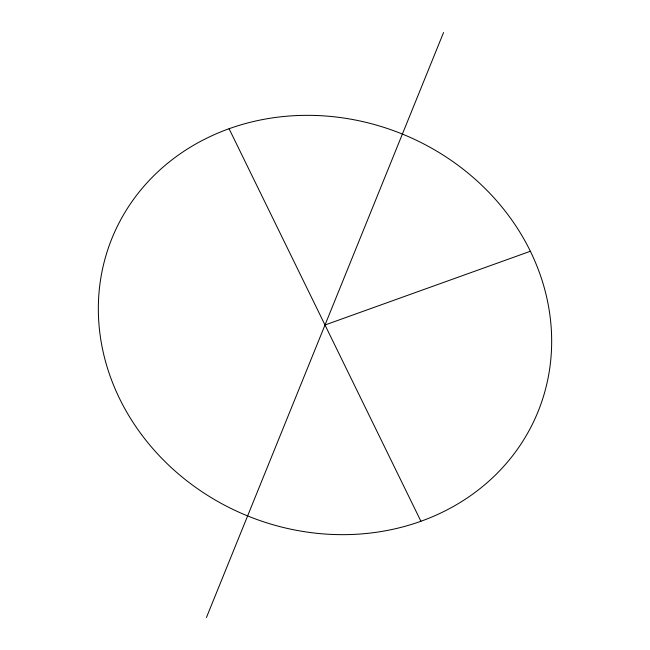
<?xml version="1.0" encoding="UTF-8"?>
<svg xmlns="http://www.w3.org/2000/svg" width="650" height="650" viewBox="0 0 650 650"><rect width="100%" height="100%" fill="white"/><g stroke="black" fill="none" stroke-linecap="round" stroke-linejoin="round"><path stroke-width="0.97" d="M206.44 617.5L443.56 32.5M325 325L530.367 251.266M229.076 128.732L420.924 521.267M141.497 434.541A229.994 206.009 22.4 0 0 531.984 425.043A229.994 206.009 22.4 0 0 301.519 115.407A229.994 206.009 22.4 0 0 141.497 434.541"/></g></svg>
